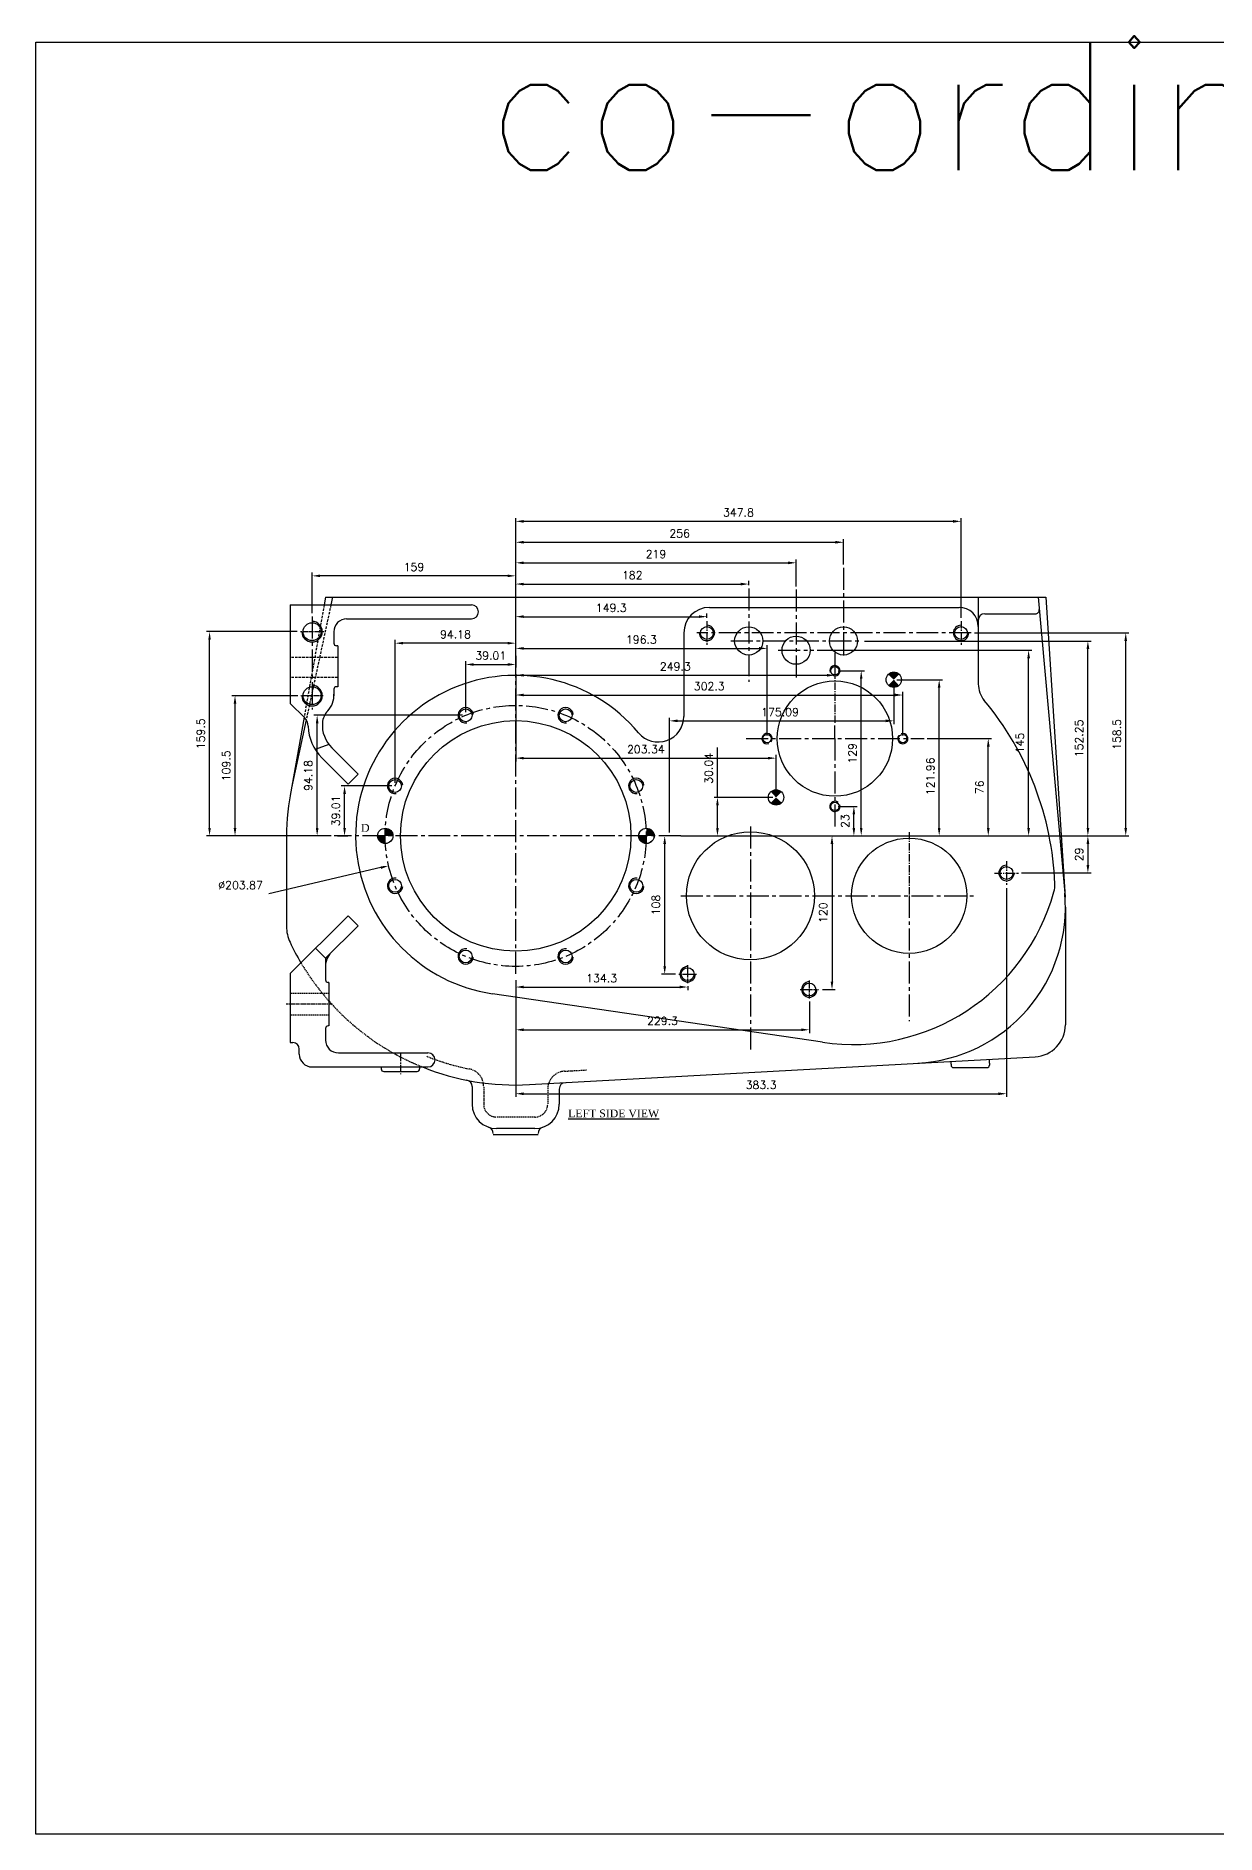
# Model space of a CAD drawing. Header units: millimetres. Extents: x -4466 to 20635, y -2270 to 9154.
# Drawn here: x -4466 to -3544, y 1328 to 2732 of the extents above; entities that cross this region are included whole.
import ezdxf

# ---------------------------------------------------------------- set-up
doc = ezdxf.new("R2010")
doc.units = ezdxf.units.MM
doc.header["$LTSCALE"] = 0.3
doc.header["$PDSIZE"] = -50
for name, pattern in [('CENTER2', [28.575, 19.05, -3.175, 3.175, -3.175]), ('HIDDEN', [9.525, 6.35, -3.175]), ('HIDDEN2', [4.7625, 3.175, -1.5875])]:
    doc.linetypes.add(name, pattern=pattern)
doc.layers.add('AM_8', color=1, linetype='Continuous', lineweight=25)
for name, color, linetype in [('center', 1, 'CENTER2'), ('h', 4, 'HIDDEN'), ('hidden', 4, 'HIDDEN2')]:
    doc.layers.add(name, color=color, linetype=linetype)
doc.styles.add('ROMANTIC', font='romantic.ttf')
doc.styles.get("Standard").update_dxf_attribs({"font": 'romans.shx'})
doc.dimstyles.new('AM_ISO$0', dxfattribs={"dimtxt": 2.5, "dimasz": 2.5, "dimexe": 1, "dimexo": 1, "dimgap": 1.5, "dimtad": 1, "dimdsep": 46, "dimtxsty": 'Standard', "dimcen": 0, "dimclrd": 256, "dimclre": 256, "dimclrt": 2, "dimadec": 3, "dimazin": 2, "dimtp": 0.1, "dimtm": 0.1, "dimtfac": 0.71, "dimtmove": 0, "dimatfit": 3, "dimfxl": 1, "dimlwd": -1, "dimlwe": -1, "dimarcsym": 1})
doc.dimstyles.new('AM_ISO$3', dxfattribs={"dimtxt": 2.5, "dimasz": 2.5, "dimexe": 1, "dimexo": 1, "dimgap": 1.5, "dimtad": 1, "dimtoh": 1, "dimdsep": 46, "dimtxsty": 'Standard', "dimcen": 0, "dimclrd": 256, "dimclre": 256, "dimclrt": 2, "dimadec": 3, "dimazin": 2, "dimtp": 0.1, "dimtm": 0.1, "dimtfac": 0.71, "dimtofl": 0, "dimtmove": 0, "dimatfit": 0, "dimfxl": 1, "dimlwd": -1, "dimlwe": -1, "dimarcsym": 1})

# ---------------------------------------------------------------- blocks, each defined once
blk = doc.blocks.new('*D459')
at = {"linetype": 'ByBlock', "transparency": 16777216}
for p, q in [((-4187.9, 2146.4), (-4227.4, 2146.4)), ((-4224.9, 2113.6), (-4224.9, 2140.1)), ((-4230.4, 2107.4), (-4222.4, 2107.4))]:
    blk.add_line(p, q, dxfattribs=at)
at = {"transparency": 16777216}
for points in [[(-4225.9, 2140.1), (-4223.8, 2140.1), (-4224.9, 2146.4)], [(-4225.9, 2113.6), (-4223.8, 2113.6), (-4224.9, 2107.4)]]:
    blk.add_solid(points, dxfattribs=at)
at = {"layer": 'Defpoints', "color": 0, "transparency": 16777216}
for p in [(-4224.9, 2146.4), (-4185.4, 2146.4), (-4232.9, 2107.4)]:
    blk.add_point(p, dxfattribs=at)
at = {"color": 2, "transparency": 16777216, "insert": (-4231.7, 2126.9), "char_height": 6.25, "attachment_point": 5, "rotation": 90}
blk.add_mtext('39.01', dxfattribs=at)
blk = doc.blocks.new('*D460')
at = {"linetype": 'ByBlock', "transparency": 16777216}
for p, q in [((-4185.4, 2148.9), (-4185.4, 2260.4)), ((-4097.5, 2257.9), (-4179.2, 2257.9)), ((-4091.2, 2253.1), (-4091.2, 2260.4))]:
    blk.add_line(p, q, dxfattribs=at)
at = {"transparency": 16777216}
for points in [[(-4179.2, 2258.9), (-4179.2, 2256.9), (-4185.4, 2257.9)], [(-4097.5, 2258.9), (-4097.5, 2256.9), (-4091.2, 2257.9)]]:
    blk.add_solid(points, dxfattribs=at)
at = {"layer": 'Defpoints', "color": 0, "transparency": 16777216}
for p in [(-4185.4, 2257.9), (-4091.2, 2250.6), (-4185.4, 2146.4)]:
    blk.add_point(p, dxfattribs=at)
at = {"color": 2, "transparency": 16777216, "insert": (-4138.3, 2264.8), "char_height": 6.25, "attachment_point": 5}
blk.add_mtext('94.18', dxfattribs=at)
blk = doc.blocks.new('*D461')
at = {"linetype": 'ByBlock', "transparency": 16777216}
for p, q in [((-4132.7, 2201.6), (-4248.8, 2201.6)), ((-4246.3, 2113.6), (-4246.3, 2195.3)), ((-4235.4, 2107.4), (-4248.8, 2107.4))]:
    blk.add_line(p, q, dxfattribs=at)
at = {"transparency": 16777216}
for points in [[(-4247.3, 2195.3), (-4245.2, 2195.3), (-4246.3, 2201.6)], [(-4247.3, 2113.6), (-4245.2, 2113.6), (-4246.3, 2107.4)]]:
    blk.add_solid(points, dxfattribs=at)
at = {"layer": 'Defpoints', "color": 0, "transparency": 16777216}
for p in [(-4246.3, 2201.6), (-4130.2, 2201.6), (-4232.9, 2107.4)]:
    blk.add_point(p, dxfattribs=at)
at = {"color": 2, "transparency": 16777216, "insert": (-4253.2, 2154.5), "char_height": 6.25, "attachment_point": 5, "rotation": 90}
blk.add_mtext('94.18', dxfattribs=at)
blk = doc.blocks.new('*D580')
at = {"linetype": 'ByBlock', "transparency": 16777216}
for p, q in [((-4091.2, 2248.1), (-4091.2, 2238.8)), ((-4130.2, 2204.1), (-4130.2, 2243.8)), ((-4124, 2241.3), (-4097.5, 2241.3))]:
    blk.add_line(p, q, dxfattribs=at)
at = {"transparency": 16777216}
for points in [[(-4124, 2242.3), (-4124, 2240.2), (-4130.2, 2241.3)], [(-4097.5, 2242.3), (-4097.5, 2240.2), (-4091.2, 2241.3)]]:
    blk.add_solid(points, dxfattribs=at)
at = {"layer": 'Defpoints', "color": 0, "transparency": 16777216}
for p in [(-4091.2, 2250.6), (-4091.2, 2241.3), (-4130.2, 2201.6)]:
    blk.add_point(p, dxfattribs=at)
at = {"color": 2, "transparency": 16777216, "insert": (-4110.7, 2248.2), "char_height": 6.25, "attachment_point": 5}
blk.add_mtext('39.01', dxfattribs=at)
blk = doc.blocks.new('*D581')
at = {"linetype": 'ByBlock', "transparency": 16777216}
blk.add_line((-4196.5, 2082.6), (-4284.1, 2062), dxfattribs=at)
at = {"transparency": 16777216}
blk.add_solid([(-4196.8, 2083.6), (-4196.3, 2081.6), (-4190.5, 2084)], dxfattribs=at)
at = {"layer": 'Defpoints', "color": 0, "transparency": 16777216}
for p in [(-3992, 2130.7), (-4190.5, 2084)]:
    blk.add_point(p, dxfattribs=at)
at = {"color": 2, "transparency": 16777216, "insert": (-4306.1, 2068.9), "char_height": 6.25, "attachment_point": 5}
blk.add_mtext('∅203.87', dxfattribs=at)
blk = doc.blocks.new('*D582')
at = {"linetype": 'ByBlock', "transparency": 16777216}
for p, q in [((-4261.5, 2216.9), (-4312.9, 2216.9)), ((-4310.4, 2113.6), (-4310.4, 2210.6)), ((-4235.4, 2107.4), (-4312.9, 2107.4))]:
    blk.add_line(p, q, dxfattribs=at)
at = {"transparency": 16777216}
for points in [[(-4311.5, 2210.6), (-4309.4, 2210.6), (-4310.4, 2216.9)], [(-4311.5, 2113.6), (-4309.4, 2113.6), (-4310.4, 2107.4)]]:
    blk.add_solid(points, dxfattribs=at)
at = {"layer": 'Defpoints', "color": 0, "transparency": 16777216}
for p in [(-4310.4, 2216.9), (-4259, 2216.9), (-4232.9, 2107.4)]:
    blk.add_point(p, dxfattribs=at)
at = {"color": 2, "transparency": 16777216, "insert": (-4317.3, 2162.1), "char_height": 6.25, "attachment_point": 5, "rotation": 90}
blk.add_mtext('109.5', dxfattribs=at)
blk = doc.blocks.new('*D583')
at = {"linetype": 'ByBlock', "transparency": 16777216}
for p, q in [((-4261.9, 2266.9), (-4332.8, 2266.9)), ((-4330.3, 2113.6), (-4330.3, 2260.6)), ((-4235.4, 2107.4), (-4332.8, 2107.4))]:
    blk.add_line(p, q, dxfattribs=at)
at = {"transparency": 16777216}
for points in [[(-4331.3, 2260.6), (-4329.3, 2260.6), (-4330.3, 2266.9)], [(-4331.3, 2113.6), (-4329.3, 2113.6), (-4330.3, 2107.4)]]:
    blk.add_solid(points, dxfattribs=at)
at = {"layer": 'Defpoints', "color": 0, "transparency": 16777216}
for p in [(-4330.3, 2266.9), (-4259.4, 2266.9), (-4232.9, 2107.4)]:
    blk.add_point(p, dxfattribs=at)
at = {"color": 2, "transparency": 16777216, "insert": (-4337.2, 2187.1), "char_height": 6.25, "attachment_point": 5, "rotation": 90}
blk.add_mtext('159.5', dxfattribs=at)
blk = doc.blocks.new('*D584')
at = {"linetype": 'ByBlock', "transparency": 16777216}
for p, q in [((-4250.2, 2281.3), (-4250.2, 2313)), ((-4097.5, 2310.5), (-4244, 2310.5)), ((-4091.2, 2250.6), (-4091.2, 2313))]:
    blk.add_line(p, q, dxfattribs=at)
at = {"transparency": 16777216}
for points in [[(-4244, 2311.5), (-4244, 2309.5), (-4250.2, 2310.5)], [(-4097.5, 2311.5), (-4097.5, 2309.5), (-4091.2, 2310.5)]]:
    blk.add_solid(points, dxfattribs=at)
at = {"layer": 'Defpoints', "color": 0, "transparency": 16777216}
for p in [(-4250.2, 2310.5), (-4250.2, 2278.8), (-4091.2, 2248.1)]:
    blk.add_point(p, dxfattribs=at)
at = {"color": 2, "transparency": 16777216, "insert": (-4170.7, 2317.4), "char_height": 6.25, "attachment_point": 5}
blk.add_mtext('159', dxfattribs=at)
blk = doc.blocks.new('*D585')
at = {"linetype": 'ByBlock', "transparency": 16777216}
for p, q in [((-4091.2, 1992.1), (-4091.2, 1986.8)), ((-4085, 1989.3), (-3963.2, 1989.3)), ((-3956.9, 1989.9), (-3956.9, 1986.8))]:
    blk.add_line(p, q, dxfattribs=at)
at = {"transparency": 16777216}
for points in [[(-4085, 1990.4), (-4085, 1988.3), (-4091.2, 1989.3)], [(-3963.2, 1990.4), (-3963.2, 1988.3), (-3956.9, 1989.3)]]:
    blk.add_solid(points, dxfattribs=at)
at = {"layer": 'Defpoints', "color": 0, "transparency": 16777216}
for p in [(-4091.2, 1994.6), (-3956.9, 1992.4), (-3956.9, 1989.3)]:
    blk.add_point(p, dxfattribs=at)
at = {"color": 2, "transparency": 16777216, "insert": (-4024.1, 1996.2), "char_height": 6.25, "attachment_point": 5}
blk.add_mtext('134.3', dxfattribs=at)
blk = doc.blocks.new('*D586')
at = {"linetype": 'ByBlock', "transparency": 16777216}
for p, q in [((-4091.2, 1994.6), (-4091.2, 1953.4)), ((-3861.9, 1977.9), (-3861.9, 1953.4)), ((-4085, 1955.9), (-3868.2, 1955.9))]:
    blk.add_line(p, q, dxfattribs=at)
at = {"transparency": 16777216}
for points in [[(-4085, 1957), (-4085, 1954.9), (-4091.2, 1955.9)], [(-3868.2, 1957), (-3868.2, 1954.9), (-3861.9, 1955.9)]]:
    blk.add_solid(points, dxfattribs=at)
at = {"layer": 'Defpoints', "color": 0, "transparency": 16777216}
for p in [(-4091.2, 1997.1), (-3861.9, 1980.4), (-3861.9, 1955.9)]:
    blk.add_point(p, dxfattribs=at)
at = {"color": 2, "transparency": 16777216, "insert": (-3976.6, 1962.8), "char_height": 6.25, "attachment_point": 5}
blk.add_mtext('229.3', dxfattribs=at)
blk = doc.blocks.new('*D587')
at = {"linetype": 'ByBlock', "transparency": 16777216}
for p, q in [((-3964.8, 2107.4), (-3977.4, 2107.4)), ((-3974.9, 2101.1), (-3974.9, 2005.6)), ((-3966.4, 1999.4), (-3977.4, 1999.4))]:
    blk.add_line(p, q, dxfattribs=at)
at = {"transparency": 16777216}
for points in [[(-3975.9, 2101.1), (-3973.8, 2101.1), (-3974.9, 2107.4)], [(-3975.9, 2005.6), (-3973.8, 2005.6), (-3974.9, 1999.4)]]:
    blk.add_solid(points, dxfattribs=at)
at = {"layer": 'Defpoints', "color": 0, "transparency": 16777216}
for p in [(-3962.3, 2107.4), (-3974.9, 1999.4), (-3963.9, 1999.4)]:
    blk.add_point(p, dxfattribs=at)
at = {"color": 2, "transparency": 16777216, "insert": (-3981.7, 2053.4), "char_height": 6.25, "attachment_point": 5, "rotation": 90}
blk.add_mtext('108', dxfattribs=at)
blk = doc.blocks.new('*D588')
at = {"linetype": 'ByBlock', "transparency": 16777216}
for p, q in [((-3959.8, 2107.4), (-3841.7, 2107.4)), ((-3844.2, 2101.1), (-3844.2, 1993.6)), ((-3851.7, 1987.4), (-3841.7, 1987.4))]:
    blk.add_line(p, q, dxfattribs=at)
at = {"transparency": 16777216}
for points in [[(-3845.3, 2101.1), (-3843.2, 2101.1), (-3844.2, 2107.4)], [(-3845.3, 1993.6), (-3843.2, 1993.6), (-3844.2, 1987.4)]]:
    blk.add_solid(points, dxfattribs=at)
at = {"layer": 'Defpoints', "color": 0, "transparency": 16777216}
for p in [(-3962.3, 2107.4), (-3854.2, 1987.4), (-3844.2, 1987.4)]:
    blk.add_point(p, dxfattribs=at)
at = {"color": 2, "transparency": 16777216, "insert": (-3851.1, 2047.4), "char_height": 6.25, "attachment_point": 5, "rotation": 90}
blk.add_mtext('120', dxfattribs=at)
blk = doc.blocks.new('*D589')
at = {"linetype": 'ByBlock', "transparency": 16777216}
for p, q in [((-4091.2, 2253.1), (-4091.2, 2281.1)), ((-4085, 2278.6), (-3948.2, 2278.6)), ((-3941.9, 2277.7), (-3941.9, 2281.1))]:
    blk.add_line(p, q, dxfattribs=at)
at = {"transparency": 16777216}
for points in [[(-4085, 2279.7), (-4085, 2277.6), (-4091.2, 2278.6)], [(-3948.2, 2279.7), (-3948.2, 2277.6), (-3941.9, 2278.6)]]:
    blk.add_solid(points, dxfattribs=at)
at = {"layer": 'Defpoints', "color": 0, "transparency": 16777216}
for p in [(-3941.9, 2278.6), (-3941.9, 2275.2), (-4091.2, 2250.6)]:
    blk.add_point(p, dxfattribs=at)
at = {"color": 2, "transparency": 16777216, "insert": (-4016.6, 2285.5), "char_height": 6.25, "attachment_point": 5}
blk.add_mtext('149.3', dxfattribs=at)
blk = doc.blocks.new('*D590')
at = {"linetype": 'ByBlock', "transparency": 16777216}
for p, q in [((-4091.2, 2255.6), (-4091.2, 2306.6)), ((-4085, 2304.1), (-3915.5, 2304.1)), ((-3909.2, 2303.1), (-3909.2, 2306.6))]:
    blk.add_line(p, q, dxfattribs=at)
at = {"transparency": 16777216}
for points in [[(-4085, 2305.1), (-4085, 2303), (-4091.2, 2304.1)], [(-3915.5, 2305.1), (-3915.5, 2303), (-3909.2, 2304.1)]]:
    blk.add_solid(points, dxfattribs=at)
at = {"layer": 'Defpoints', "color": 0, "transparency": 16777216}
for p in [(-3909.2, 2304.1), (-3909.2, 2300.6), (-4091.2, 2253.1)]:
    blk.add_point(p, dxfattribs=at)
at = {"color": 2, "transparency": 16777216, "insert": (-4000.2, 2311), "char_height": 6.25, "attachment_point": 5}
blk.add_mtext('182', dxfattribs=at)
blk = doc.blocks.new('*D591')
at = {"linetype": 'ByBlock', "transparency": 16777216}
for p, q in [((-4091.2, 2250.6), (-4091.2, 2323.2)), ((-4085, 2320.7), (-3878.5, 2320.7)), ((-3872.2, 2302.2), (-3872.2, 2323.2))]:
    blk.add_line(p, q, dxfattribs=at)
at = {"transparency": 16777216}
for points in [[(-4085, 2321.7), (-4085, 2319.6), (-4091.2, 2320.7)], [(-3878.5, 2321.7), (-3878.5, 2319.6), (-3872.2, 2320.7)]]:
    blk.add_solid(points, dxfattribs=at)
at = {"layer": 'Defpoints', "color": 0, "transparency": 16777216}
for p in [(-3872.2, 2320.7), (-3872.2, 2299.7), (-4091.2, 2248.1)]:
    blk.add_point(p, dxfattribs=at)
at = {"color": 2, "transparency": 16777216, "insert": (-3981.7, 2327.5), "char_height": 6.25, "attachment_point": 5}
blk.add_mtext('219', dxfattribs=at)
blk = doc.blocks.new('*D592')
at = {"linetype": 'ByBlock', "transparency": 16777216}
for p, q in [((-4091.2, 2241.3), (-4091.2, 2339.2)), ((-4085, 2336.7), (-3841.5, 2336.7)), ((-3835.2, 2319.3), (-3835.2, 2339.2))]:
    blk.add_line(p, q, dxfattribs=at)
at = {"transparency": 16777216}
for points in [[(-4085, 2337.8), (-4085, 2335.7), (-4091.2, 2336.7)], [(-3841.5, 2337.8), (-3841.5, 2335.7), (-3835.2, 2336.7)]]:
    blk.add_solid(points, dxfattribs=at)
at = {"layer": 'Defpoints', "color": 0, "transparency": 16777216}
for p in [(-3835.2, 2336.7), (-3835.2, 2316.8), (-4091.2, 2238.8)]:
    blk.add_point(p, dxfattribs=at)
at = {"color": 2, "transparency": 16777216, "insert": (-3963.2, 2343.6), "char_height": 6.25, "attachment_point": 5}
blk.add_mtext('256', dxfattribs=at)
blk = doc.blocks.new('*D593')
at = {"linetype": 'ByBlock', "transparency": 16777216}
for p, q in [((-4091.2, 2241.3), (-4091.2, 2355.6)), ((-4085, 2353.1), (-3749.7, 2353.1)), ((-3743.4, 2277.7), (-3743.4, 2355.6))]:
    blk.add_line(p, q, dxfattribs=at)
at = {"transparency": 16777216}
for points in [[(-4085, 2354.1), (-4085, 2352), (-4091.2, 2353.1)], [(-3749.7, 2354.1), (-3749.7, 2352), (-3743.4, 2353.1)]]:
    blk.add_solid(points, dxfattribs=at)
at = {"layer": 'Defpoints', "color": 0, "transparency": 16777216}
for p in [(-3743.4, 2353.1), (-3743.4, 2275.2), (-4091.2, 2238.8)]:
    blk.add_point(p, dxfattribs=at)
at = {"color": 2, "transparency": 16777216, "insert": (-3917.3, 2360), "char_height": 6.25, "attachment_point": 5}
blk.add_mtext('347.8', dxfattribs=at)
blk = doc.blocks.new('*D594')
at = {"linetype": 'ByBlock', "transparency": 16777216}
for p, q in [((-3841.9, 2247.8), (-3841.9, 2230.3)), ((-4091.2, 2235.3), (-4091.2, 2235.3)), ((-4085, 2232.8), (-3848.2, 2232.8))]:
    blk.add_line(p, q, dxfattribs=at)
at = {"transparency": 16777216}
for points in [[(-4085, 2233.9), (-4085, 2231.8), (-4091.2, 2232.8)], [(-3848.2, 2233.9), (-3848.2, 2231.8), (-3841.9, 2232.8)]]:
    blk.add_solid(points, dxfattribs=at)
at = {"layer": 'Defpoints', "color": 0, "transparency": 16777216}
for p in [(-3841.9, 2250.3), (-4091.2, 2232.8), (-3841.9, 2232.8)]:
    blk.add_point(p, dxfattribs=at)
at = {"color": 2, "transparency": 16777216, "insert": (-3966.6, 2239.7), "char_height": 6.25, "attachment_point": 5}
blk.add_mtext('249.3', dxfattribs=at)
blk = doc.blocks.new('*D595')
at = {"linetype": 'ByBlock', "transparency": 16777216}
for p, q in [((-3733, 2265.9), (-3612.3, 2265.9)), ((-3614.8, 2113.6), (-3614.8, 2259.6)), ((-3962.3, 2107.4), (-3612.3, 2107.4))]:
    blk.add_line(p, q, dxfattribs=at)
at = {"transparency": 16777216}
for points in [[(-3615.9, 2259.6), (-3613.8, 2259.6), (-3614.8, 2265.9)], [(-3615.9, 2113.6), (-3613.8, 2113.6), (-3614.8, 2107.4)]]:
    blk.add_solid(points, dxfattribs=at)
at = {"layer": 'Defpoints', "color": 0, "transparency": 16777216}
for p in [(-3735.5, 2265.9), (-3614.8, 2265.9), (-3964.8, 2107.4)]:
    blk.add_point(p, dxfattribs=at)
at = {"color": 2, "transparency": 16777216, "insert": (-3621.7, 2186.6), "char_height": 6.25, "attachment_point": 5, "rotation": 90}
blk.add_mtext('158.5', dxfattribs=at)
blk = doc.blocks.new('*D596')
at = {"linetype": 'ByBlock', "transparency": 16777216}
for p, q in [((-3818.8, 2259.6), (-3641.9, 2259.6)), ((-3644.4, 2113.6), (-3644.4, 2253.4)), ((-3959.8, 2107.4), (-3641.9, 2107.4))]:
    blk.add_line(p, q, dxfattribs=at)
at = {"transparency": 16777216}
for points in [[(-3645.4, 2253.4), (-3643.3, 2253.4), (-3644.4, 2259.6)], [(-3645.4, 2113.6), (-3643.3, 2113.6), (-3644.4, 2107.4)]]:
    blk.add_solid(points, dxfattribs=at)
at = {"layer": 'Defpoints', "color": 0, "transparency": 16777216}
for p in [(-3821.3, 2259.6), (-3644.4, 2259.6), (-3962.3, 2107.4)]:
    blk.add_point(p, dxfattribs=at)
at = {"color": 2, "transparency": 16777216, "insert": (-3651.3, 2183.5), "char_height": 6.25, "attachment_point": 5, "rotation": 90}
blk.add_mtext('152.25', dxfattribs=at)
blk = doc.blocks.new('*D597')
at = {"linetype": 'ByBlock', "transparency": 16777216}
for p, q in [((-3855.8, 2252.4), (-3688.2, 2252.4)), ((-3690.7, 2113.6), (-3690.7, 2246.1)), ((-3962.3, 2107.4), (-3688.2, 2107.4))]:
    blk.add_line(p, q, dxfattribs=at)
at = {"transparency": 16777216}
for points in [[(-3691.7, 2246.1), (-3689.6, 2246.1), (-3690.7, 2252.4)], [(-3691.7, 2113.6), (-3689.6, 2113.6), (-3690.7, 2107.4)]]:
    blk.add_solid(points, dxfattribs=at)
at = {"layer": 'Defpoints', "color": 0, "transparency": 16777216}
for p in [(-3858.3, 2252.4), (-3690.7, 2252.4), (-3964.8, 2107.4)]:
    blk.add_point(p, dxfattribs=at)
at = {"color": 2, "transparency": 16777216, "insert": (-3697.5, 2179.9), "char_height": 6.25, "attachment_point": 5, "rotation": 90}
blk.add_mtext('145', dxfattribs=at)
blk = doc.blocks.new('*D598')
at = {"linetype": 'ByBlock', "transparency": 16777216}
for p, q in [((-3769.8, 2183.4), (-3719.7, 2183.4)), ((-3722.2, 2113.6), (-3722.2, 2177.1)), ((-3962.3, 2107.4), (-3719.7, 2107.4))]:
    blk.add_line(p, q, dxfattribs=at)
at = {"transparency": 16777216}
for points in [[(-3723.2, 2177.1), (-3721.1, 2177.1), (-3722.2, 2183.4)], [(-3723.2, 2113.6), (-3721.1, 2113.6), (-3722.2, 2107.4)]]:
    blk.add_solid(points, dxfattribs=at)
at = {"layer": 'Defpoints', "color": 0, "transparency": 16777216}
for p in [(-3772.3, 2183.4), (-3722.2, 2183.4), (-3964.8, 2107.4)]:
    blk.add_point(p, dxfattribs=at)
at = {"color": 2, "transparency": 16777216, "insert": (-3729, 2145.4), "char_height": 6.25, "attachment_point": 5, "rotation": 90}
blk.add_mtext('76', dxfattribs=at)
blk = doc.blocks.new('*D599')
at = {"linetype": 'ByBlock', "transparency": 16777216}
for p, q in [((-3933.7, 2137.4), (-3933.7, 2176.5)), ((-3890.4, 2137.4), (-3936.2, 2137.4)), ((-3933.7, 2113.6), (-3933.7, 2131.2)), ((-3962.3, 2107.4), (-3931.2, 2107.4))]:
    blk.add_line(p, q, dxfattribs=at)
at = {"transparency": 16777216}
for points in [[(-3934.7, 2131.2), (-3932.6, 2131.2), (-3933.7, 2137.4)], [(-3934.7, 2113.6), (-3932.6, 2113.6), (-3933.7, 2107.4)]]:
    blk.add_solid(points, dxfattribs=at)
at = {"layer": 'Defpoints', "color": 0, "transparency": 16777216}
for p in [(-3933.7, 2137.4), (-3887.9, 2137.4), (-3964.8, 2107.4)]:
    blk.add_point(p, dxfattribs=at)
at = {"color": 2, "transparency": 16777216, "insert": (-3940.5, 2160.1), "char_height": 6.25, "attachment_point": 5, "rotation": 90}
blk.add_mtext('30.04', dxfattribs=at)
blk = doc.blocks.new('*D600')
at = {"linetype": 'ByBlock', "transparency": 16777216}
for p, q in [((-3707.9, 2066.6), (-3707.9, 1903.5)), ((-4091.2, 1992.1), (-4091.2, 1903.5)), ((-4085, 1906), (-3714.2, 1906))]:
    blk.add_line(p, q, dxfattribs=at)
at = {"transparency": 16777216}
for points in [[(-4085, 1907), (-4085, 1904.9), (-4091.2, 1906)], [(-3714.2, 1907), (-3714.2, 1904.9), (-3707.9, 1906)]]:
    blk.add_solid(points, dxfattribs=at)
at = {"layer": 'Defpoints', "color": 0, "transparency": 16777216}
for p in [(-3707.9, 2069.1), (-4091.2, 1994.6), (-3707.9, 1906)]:
    blk.add_point(p, dxfattribs=at)
at = {"color": 2, "transparency": 16777216, "insert": (-3899.6, 1912.8), "char_height": 6.25, "attachment_point": 5}
blk.add_mtext('383.3', dxfattribs=at)
blk = doc.blocks.new('*D601')
at = {"linetype": 'ByBlock', "transparency": 16777216}
for p, q in [((-3959.8, 2107.4), (-3641.9, 2107.4)), ((-3644.4, 2101.1), (-3644.4, 2084.6)), ((-3696.1, 2078.4), (-3641.9, 2078.4))]:
    blk.add_line(p, q, dxfattribs=at)
at = {"transparency": 16777216}
for points in [[(-3645.4, 2101.1), (-3643.3, 2101.1), (-3644.4, 2107.4)], [(-3645.4, 2084.6), (-3643.3, 2084.6), (-3644.4, 2078.4)]]:
    blk.add_solid(points, dxfattribs=at)
at = {"layer": 'Defpoints', "color": 0, "transparency": 16777216}
for p in [(-3962.3, 2107.4), (-3698.6, 2078.4), (-3644.4, 2078.4)]:
    blk.add_point(p, dxfattribs=at)
at = {"color": 2, "transparency": 16777216, "insert": (-3651.3, 2092.9), "char_height": 6.25, "attachment_point": 5, "rotation": 90}
blk.add_mtext('29', dxfattribs=at)
blk = doc.blocks.new('*D602')
at = {"linetype": 'ByBlock', "transparency": 16777216}
for p, q in [((-4091.2, 2230.3), (-4091.2, 2165.6)), ((-4085, 2168.1), (-3894.2, 2168.1)), ((-3887.9, 2139.9), (-3887.9, 2170.6))]:
    blk.add_line(p, q, dxfattribs=at)
at = {"transparency": 16777216}
for points in [[(-4085, 2169.1), (-4085, 2167.1), (-4091.2, 2168.1)], [(-3894.2, 2169.1), (-3894.2, 2167.1), (-3887.9, 2168.1)]]:
    blk.add_solid(points, dxfattribs=at)
at = {"layer": 'Defpoints', "color": 0, "transparency": 16777216}
for p in [(-4091.2, 2232.8), (-3887.9, 2168.1), (-3887.9, 2137.4)]:
    blk.add_point(p, dxfattribs=at)
at = {"color": 2, "transparency": 16777216, "insert": (-3989.6, 2175), "char_height": 6.25, "attachment_point": 5}
blk.add_mtext('203.34', dxfattribs=at)
blk = doc.blocks.new('*D603')
at = {"linetype": 'ByBlock', "transparency": 16777216}
for p, q in [((-3793.5, 2229.3), (-3758, 2229.3)), ((-3760.5, 2113.6), (-3760.5, 2223.1)), ((-3959.8, 2107.4), (-3758, 2107.4))]:
    blk.add_line(p, q, dxfattribs=at)
at = {"transparency": 16777216}
for points in [[(-3761.6, 2223.1), (-3759.5, 2223.1), (-3760.5, 2229.3)], [(-3761.6, 2113.6), (-3759.5, 2113.6), (-3760.5, 2107.4)]]:
    blk.add_solid(points, dxfattribs=at)
at = {"layer": 'Defpoints', "color": 0, "transparency": 16777216}
for p in [(-3796, 2229.3), (-3760.5, 2229.3), (-3962.3, 2107.4)]:
    blk.add_point(p, dxfattribs=at)
at = {"color": 2, "transparency": 16777216, "insert": (-3767.4, 2153.9), "char_height": 6.25, "attachment_point": 5, "rotation": 90}
blk.add_mtext('121.96', dxfattribs=at)
blk = doc.blocks.new('*D604')
at = {"linetype": 'ByBlock', "transparency": 16777216}
for p, q in [((-3796, 2226.8), (-3796, 2194.7)), ((-3971.1, 2109.9), (-3971.1, 2199.7)), ((-3964.8, 2197.2), (-3802.2, 2197.2))]:
    blk.add_line(p, q, dxfattribs=at)
at = {"transparency": 16777216}
for points in [[(-3964.8, 2198.3), (-3964.8, 2196.2), (-3971.1, 2197.2)], [(-3802.2, 2198.3), (-3802.2, 2196.2), (-3796, 2197.2)]]:
    blk.add_solid(points, dxfattribs=at)
at = {"layer": 'Defpoints', "color": 0, "transparency": 16777216}
for p in [(-3796, 2229.3), (-3796, 2197.2), (-3971.1, 2107.4)]:
    blk.add_point(p, dxfattribs=at)
at = {"color": 2, "transparency": 16777216, "insert": (-3884.8, 2204.1), "char_height": 6.25, "attachment_point": 5}
blk.add_mtext('175.09', dxfattribs=at)
blk = doc.blocks.new('*D605')
at = {"linetype": 'ByBlock', "transparency": 16777216}
for p, q in [((-3839.4, 2130.4), (-3824.6, 2130.4)), ((-3827.1, 2113.6), (-3827.1, 2124.1)), ((-3962.3, 2107.4), (-3824.6, 2107.4))]:
    blk.add_line(p, q, dxfattribs=at)
at = {"transparency": 16777216}
for points in [[(-3828.2, 2124.1), (-3826.1, 2124.1), (-3827.1, 2130.4)], [(-3828.2, 2113.6), (-3826.1, 2113.6), (-3827.1, 2107.4)]]:
    blk.add_solid(points, dxfattribs=at)
at = {"layer": 'Defpoints', "color": 0, "transparency": 16777216}
for p in [(-3841.9, 2130.4), (-3827.1, 2130.4), (-3964.8, 2107.4)]:
    blk.add_point(p, dxfattribs=at)
at = {"color": 2, "transparency": 16777216, "insert": (-3834, 2118.9), "char_height": 6.25, "attachment_point": 5, "rotation": 90}
blk.add_mtext('23', dxfattribs=at)
blk = doc.blocks.new('*D606')
at = {"linetype": 'ByBlock', "transparency": 16777216}
for p, q in [((-3839.4, 2236.4), (-3818.9, 2236.4)), ((-3821.4, 2113.6), (-3821.4, 2230.1)), ((-3957.3, 2107.4), (-3818.9, 2107.4))]:
    blk.add_line(p, q, dxfattribs=at)
at = {"transparency": 16777216}
for points in [[(-3822.4, 2230.1), (-3820.4, 2230.1), (-3821.4, 2236.4)], [(-3822.4, 2113.6), (-3820.4, 2113.6), (-3821.4, 2107.4)]]:
    blk.add_solid(points, dxfattribs=at)
at = {"layer": 'Defpoints', "color": 0, "transparency": 16777216}
for p in [(-3841.9, 2236.4), (-3821.4, 2236.4), (-3959.8, 2107.4)]:
    blk.add_point(p, dxfattribs=at)
at = {"color": 2, "transparency": 16777216, "insert": (-3828.3, 2171.9), "char_height": 6.25, "attachment_point": 5, "rotation": 90}
blk.add_mtext('129', dxfattribs=at)
blk = doc.blocks.new('*D607')
at = {"linetype": 'ByBlock', "transparency": 16777216}
for p, q in [((-4091.2, 2246), (-4091.2, 2256.3)), ((-4085, 2253.8), (-3901.2, 2253.8)), ((-3894.9, 2185.9), (-3894.9, 2256.3))]:
    blk.add_line(p, q, dxfattribs=at)
at = {"transparency": 16777216}
for points in [[(-4085, 2254.9), (-4085, 2252.8), (-4091.2, 2253.8)], [(-3901.2, 2254.9), (-3901.2, 2252.8), (-3894.9, 2253.8)]]:
    blk.add_solid(points, dxfattribs=at)
at = {"layer": 'Defpoints', "color": 0, "transparency": 16777216}
for p in [(-3894.9, 2253.8), (-4091.2, 2243.5), (-3894.9, 2183.4)]:
    blk.add_point(p, dxfattribs=at)
at = {"color": 2, "transparency": 16777216, "insert": (-3993.1, 2260.7), "char_height": 6.25, "attachment_point": 5}
blk.add_mtext('196.3', dxfattribs=at)
blk = doc.blocks.new('*D608')
at = {"linetype": 'ByBlock', "transparency": 16777216}
for p, q in [((-4091.2, 2233.6), (-4091.2, 2214.9)), ((-3788.9, 2185.9), (-3788.9, 2219.9)), ((-4085, 2217.4), (-3795.2, 2217.4))]:
    blk.add_line(p, q, dxfattribs=at)
at = {"transparency": 16777216}
for points in [[(-4085, 2218.5), (-4085, 2216.4), (-4091.2, 2217.4)], [(-3795.2, 2218.5), (-3795.2, 2216.4), (-3788.9, 2217.4)]]:
    blk.add_solid(points, dxfattribs=at)
at = {"layer": 'Defpoints', "color": 0, "transparency": 16777216}
for p in [(-4091.2, 2236.1), (-3788.9, 2217.4), (-3788.9, 2183.4)]:
    blk.add_point(p, dxfattribs=at)
at = {"color": 2, "transparency": 16777216, "insert": (-3940.1, 2224.3), "char_height": 6.25, "attachment_point": 5}
blk.add_mtext('302.3', dxfattribs=at)

msp = doc.modelspace()

# ---------------------------------------------------------------- hatches: boundary and pattern name
for points in [[(-4199.06957, 2107.38284), (-4193.06957, 2107.38284, 0.0147090641), (-4192.8931, 2101.38543, -0.4228557924)], [(-4192.8931, 2113.38024, -0.405623824), (-4187.06957, 2107.38284), (-4193.06957, 2107.38284, -0.0147090641)], [(-3995.06957, 2107.38284), (-3989.06957, 2107.38284, -0.0147090641), (-3989.24604, 2101.38543, -0.405623824)], [(-3989.24604, 2113.38024, -0.4228557924), (-3983.06957, 2107.38284), (-3989.06957, 2107.38284, 0.0147090641)]]:
    msp.add_hatch(color=6).paths.add_polyline_path(points)
at = {"layer": 'AM_8'}
h = msp.add_hatch(color=256, dxfattribs=at)
h.paths.add_polyline_path([(-3795.97787, 2229.34478), (-3800.22051, 2225.10214, 0.4007543617), (-3791.93556, 2224.91084, 0.0230892257)])
edge = h.paths.add_edge_path()
edge.add_line((-3795.97787, 2229.34478), (-3791.73523, 2233.58742))
edge.add_arc((-3795.97787, 2229.34478), 6, 45, 137.64536034)
edge.add_arc((-3841.93981, 2183.38284), 65, 45, 50.29072068, ccw=False)
h = msp.add_hatch(color=256, dxfattribs=at)
h.paths.add_polyline_path([(-3883.46781, 2133.37859, -0.0230892257), (-3887.90175, 2137.4209), (-3892.14439, 2133.17826, 0.4278020863)])
edge = h.paths.add_edge_path()
edge.add_arc((-3841.93981, 2183.38284), 65, 219.70927932, 225)
edge.add_line((-3887.90175, 2137.4209), (-3883.65911, 2141.66354))
edge.add_arc((-3887.90175, 2137.4209), 6, 45, 132.35463966)

# ---------------------------------------------------------------- linework, layer by layer
for p, q in [((-4239.73981, 2293.88284), (-4240.81232, 2287.88284)), ((-4239.73981, 2293.88284), (-3677.23981, 2293.88284)), ((-4234.23981, 2293.88284), (-4235.52952, 2287.88284)), ((-3729.93981, 2293.88284), (-3729.93981, 2225.98155)), ((-3683.23981, 2293.88284), (-3662.43048, 2062.56374)), ((-3677.23981, 2293.88284), (-3662.19041, 2059.44848)), ((-4267.23981, 2287.88284), (-4125.73981, 2287.88284)), ((-4267.23981, 2287.88284), (-4267.23981, 2210.88284)), ((-4223.23981, 2276.88284), (-4125.73981, 2276.88284)), ((-3939.93981, 2285.88284), (-3744.93981, 2285.88284)), ((-3724.93981, 2280.88284), (-3685.35233, 2280.88284)), ((-4233.23981, 2266.88284), (-4233.23981, 2257.88284)), ((-3959.93981, 2265.88284), (-3959.93981, 2200.7071)), ((-4230.23981, 2255.88284), (-4231.23981, 2255.88284)), ((-4230.23981, 2255.88284), (-4230.23981, 2223.88284)), ((-4233.23981, 2221.88284), (-4233.23981, 2216.88284)), ((-4230.23981, 2223.88284), (-4231.23981, 2223.88284)), ((-4267.23981, 2210.88284), (-4256.15419, 2199.79722)), ((-4256.49659, 2200.13962), (-4267.44684, 2138.88019)), ((-4254.81934, 2198.14284), (-4266.2425, 2145.00007)), ((-4237.23981, 2178.88284), (-4247.81758, 2174.88284)), ((-4242.69565, 2168.42699), (-4222.1515, 2147.88284)), ((-4234.91748, 2176.20517), (-4214.37332, 2155.66101)), ((-4222.1515, 2147.88284), (-4214.37332, 2155.66101)), ((-4270.23937, 2107.38284), (-4270.23937, 2036.66349)), ((-3661.93981, 2051.63284), (-3661.93981, 1959.8429)), ((-4267.23981, 1999.88284), (-4222.1515, 2044.97115)), ((-4239.73981, 2011.82649), (-4214.37332, 2037.19297)), ((-4222.1515, 2044.97115), (-4214.37332, 2037.19297)), ((-4247.51798, 2019.60466), (-4239.73981, 2011.82649)), ((-4239.73981, 2011.82649), (-4239.73981, 1994.88284)), ((-4267.23981, 1999.88284), (-4267.23981, 1945.88284)), ((-4237.23981, 1992.88284), (-4237.73981, 1992.88284)), ((-4237.23981, 1992.88284), (-4237.23981, 1958.88284)), ((-3851.7014, 1946.12408), (-4109.46189, 1984.10528)), ((-4239.73981, 1956.88284), (-4239.73981, 1947.88284)), ((-4237.23981, 1958.88284), (-4237.73981, 1958.88284)), ((-4267.23981, 1945.88284), (-4265.23981, 1945.88284)), ((-4267.23981, 1945.88284), (-4265.23981, 1945.88284)), ((-4260.23981, 1936.88284), (-4260.23981, 1940.88284)), ((-4250.23981, 1926.88284), (-4159.73981, 1926.88284)), ((-4229.73981, 1937.88284), (-4159.73981, 1937.88284)), ((-4196.23981, 1926.88284), (-4196.23981, 1925.88284)), ((-4196.23981, 1926.88284), (-4196.23981, 1925.38284)), ((-4166.23981, 1926.88284), (-4166.23981, 1925.88284)), ((-4166.23981, 1926.88284), (-4166.23981, 1925.38284)), ((-4080.4851, 1913.06677), (-3685.561, 1934.88095)), ((-3751.2398, 1929.11606), (-3751.2398, 1931.25309)), ((-3751.2398, 1929.11606), (-3751.2398, 1928.88284)), ((-3751.2398, 1929.11606), (-3751.2398, 1928.38284)), ((-3749.2398, 1926.38284), (-3723.2398, 1926.38284)), ((-3721.2398, 1929.88284), (-3721.2398, 1932.91019)), ((-3721.2398, 1929.88284), (-3721.2398, 1928.88284)), ((-3721.2398, 1929.88284), (-3721.2398, 1928.38284)), ((-4194.23981, 1923.38284), (-4168.23981, 1923.38284)), ((-4125.23981, 1911.60932), (-4125.23981, 1897.76997)), ((-4057.23981, 1909.61932), (-4057.23981, 1897.76997)), ((-4073.73981, 1873.76997), (-4108.73981, 1873.76997)), ((-4076.23981, 1878.76997), (-4106.23981, 1878.76997)), ((-4086.23981, 1878.59854), (-4086.23981, 1878.59854)), ((-4086.23981, 1878.59854), (-4086.23981, 1878.59854))]:
    msp.add_line(p, q)
at = {"color": 60}
msp.add_line((-3841.93981, 2183.38284), (-3841.93981, 2193.68316), dxfattribs=at)
msp.add_lwpolyline([(-4465.87154, 2727.44574), (-2590.86269, 2727.44574), (-2590.86269, 1327.71324), (-4465.87154, 1327.71324)], close=True)
for centre, radius in [((-4250.23981, 2266.88284), 7), ((-3941.93981, 2265.88284), 5), ((-3909.23981, 2259.63284), 11), ((-3872.23981, 2252.38284), 11), ((-3835.23981, 2259.63284), 11), ((-3743.43981, 2265.88284), 5), ((-4250.23981, 2216.88284), 7), ((-3841.93981, 2183.38284), 45), ((-4130.24863, 2201.55847), 5), ((-4052.23098, 2201.55847), 5), ((-4091.23981, 2107.38284), 90), ((-4185.41544, 2146.39166), 5), ((-3997.06417, 2146.39166), 5), ((-4193.06957, 2107.38284), 6), ((-3989.23981, 2107.38284), 6), ((-3989.06957, 2107.38284), 6), ((-3907.93981, 2060.63284), 50), ((-3783.93981, 2060.63284), 45), ((-3707.93981, 2078.38284), 5), ((-4185.41544, 2068.37401), 5), ((-3997.06417, 2068.37401), 5), ((-4130.24863, 2013.2072), 5), ((-4052.23098, 2013.2072), 5), ((-3956.93981, 1999.38284), 5), ((-3861.93981, 1987.38284), 5)]:
    msp.add_circle(centre, radius)
at = {"color": 7}
for centre, radius in [((-3841.93981, 2236.38284), 3.25), ((-3795.97787, 2229.34478), 6), ((-3894.93981, 2183.38284), 3.25), ((-3788.93981, 2183.38284), 3.25), ((-3887.90175, 2137.4209), 6), ((-3841.93981, 2130.38284), 3.25)]:
    msp.add_circle(centre, radius, dxfattribs=at)
for centre, radius, start, end in [((-4223.23981, 2266.88284), 10, 90, 180), ((-4125.73981, 2282.38284), 5.5, 270, 90), ((-3939.93981, 2265.88284), 20, 90, 180), ((-3744.93981, 2270.88284), 15, 0, 90), ((-3724.93981, 2275.88284), 5, 90, 180), ((-3685.35233, 2283.88284), 3, 270, 5.14045579), ((-4250.23981, 2266.88284), 8, 180, 90), ((-3941.93981, 2265.88284), 6, 180, 90), ((-3743.43981, 2265.88284), 6, 90, 0), ((-4231.23981, 2257.88284), 2, 180, 270), ((-4250.23981, 2216.88284), 8, 180, 90), ((-4231.23981, 2221.88284), 2, 90, 180), ((-4091.23981, 2107.76997), 125, 39.8623756, 261.61774274), ((-3709.93981, 2225.98155), 20, 180, 219.85795475), ((-4250.18879, 2216.88284), 17, 315.88798794, 4.43984861), ((-4130.24863, 2201.55847), 6, 5.81458696, 277.5), ((-4052.23098, 2201.55847), 6, 5.81458696, 277.5), ((-3907.98981, 2060.63284), 238, 2.23022181, 39.86697772), ((-4263.22526, 2192.72616), 10, 1.44086722, 45), ((-4217.23981, 2193.88284), 36, 181.44086722, 225), ((-4217.23981, 2193.88284), 25, 175.83681737, 225), ((-4227.21342, 2194.60881), 15, 135.88798794, 175.83681737), ((-3979.93981, 2200.7071), 20, 219.8623756, 0), ((-4185.41544, 2146.39166), 6, 5.81458696, 277.5), ((-3997.06417, 2146.39166), 6, 5.81458696, 277.5), ((-4091.23981, 2107.38284), 179, 167.8687309, 180.12715495), ((-3707.93981, 2078.38284), 6, 90, 0), ((-4185.41544, 2068.37401), 6, 82.5, 354.18541304), ((-3997.06417, 2068.37401), 6, 82.5, 354.18541304), ((-3690.15494, 2069.11628), 20, 344.47859921, 2.23022181), ((-3827.93981, 2107.38284), 163, 261.61774274, 344.47859921), ((-3783.93981, 2051.63284), 122, 273.16159965, 5.14045579), ((-4241.23937, 2036.66349), 29, 180, 205.36303964), ((-4091.23981, 2107.76997), 195, 205.36303964, 210.70052699), ((-4224.73981, 2005.61328), 15, 135, 180), ((-4130.24863, 2013.2072), 6, 82.5, 354.18541304), ((-4052.23098, 2013.2072), 6, 82.5, 354.18541304), ((-4237.73981, 1994.88284), 2, 180, 270), ((-3956.93981, 1999.38284), 6, 90, 0), ((-3861.93981, 1987.38284), 6, 90, 0), ((-4237.73981, 1956.88284), 2, 90, 180), ((-3686.93981, 1959.8429), 25, 273.16159965, 0), ((-4265.23981, 1940.88284), 5, 0, 90), ((-4229.73981, 1947.88284), 10, 180, 270), ((-4250.23981, 1936.88284), 10, 180, 270), ((-4194.23981, 1925.38284), 2, 180, 270), ((-4168.23981, 1925.38284), 2, 270, 0), ((-4091.23981, 2107.76997), 195, 248.06777517, 273.16159965), ((-4159.73981, 1932.38284), 5.5, 270, 90), ((-3749.2398, 1928.38284), 2, 180, 270), ((-3723.2398, 1928.38284), 2, 270, 0), ((-4130.23981, 1911.60932), 5, 0, 78.75527641), ((-4052.23981, 1909.61932), 5, 93.16159965, 180), ((-4106.23981, 1897.76997), 19, 180, 270), ((-4076.23981, 1897.76997), 19, 270, 0), ((-4113.73981, 1874.97194), 5, 0, 71.79004314), ((-4068.73981, 1874.97194), 5, 108.20995686, 180)]:
    msp.add_arc(centre, radius, start, end)
at = {"color": 1}
for centre, start, end in [((-3841.93981, 2236.38284), 232.61989208, 199.14276087), ((-3894.93981, 2183.38284), 322.61989208, 289.14276087), ((-3788.93981, 2183.38284), 142.61989208, 109.14276087), ((-3841.93981, 2130.38284), 52.61989208, 19.14276087)]:
    msp.add_arc(centre, 4, start, end, dxfattribs=at)
at = {"layer": 'center', "ltscale": 3}
for p, q in [((-3835.23981, 2316.84336), (-3835.23981, 2245.67413)), ((-3909.23981, 2300.58922), (-3909.23981, 2227.60149)), ((-3872.23981, 2299.71163), (-3872.23981, 2230.98847)), ((-4250.23981, 2278.76884), (-4250.23981, 2206.11056)), ((-3735.48111, 2265.88284), (-3949.89851, 2265.88284)), ((-4091.23981, 1999.56433), (-4091.23981, 2250.63802)), ((-3923.19851, 2259.63284), (-3821.28111, 2259.63284)), ((-3886.19851, 2252.38284), (-3858.28111, 2252.38284)), ((-3911.15326, 2183.38284), (-3772.27608, 2183.38284)), ((-3841.93981, 2183.38284), (-3841.93981, 2113.82398)), ((-3962.25953, 2107.38284), (-4232.92673, 2107.38284)), ((-3907.93981, 2114.61161), (-3907.93981, 2060.63284)), ((-3962.25388, 2060.63284), (-3733.60309, 2060.63284)), ((-3907.93981, 2060.63284), (-3907.93981, 1940.62997)), ((-3783.93981, 2060.63284), (-3783.93981, 1962.7571))]:
    msp.add_line(p, q, dxfattribs=at)
at = {"layer": 'center', "ltscale": 0.5}
for p, q in [((-4241.04931, 2266.88284), (-4259.40722, 2266.88284)), ((-4241.59308, 2216.88284), (-4259.02418, 2216.88284)), ((-4234.5927, 1975.88284), (-4270.48056, 1975.88284))]:
    msp.add_line(p, q, dxfattribs=at)
at = {"layer": 'center'}
for p, q in [((-3941.93981, 2275.19987), (-3941.93981, 2256.5658)), ((-3743.43981, 2275.19987), (-3743.43981, 2256.5658)), ((-3841.93981, 2250.33972), (-3841.93981, 2240.58974)), ((-3841.93981, 2235.75625), (-3841.93981, 2194.86751)), ((-3783.93981, 2110.25965), (-3783.93981, 2060.63283)), ((-3707.93981, 2087.69987), (-3707.93981, 2069.0658)), ((-3717.25684, 2078.38284), (-3698.62277, 2078.38284)), ((-4181.23981, 1937.07492), (-4181.23981, 1921.37248))]:
    msp.add_line(p, q, dxfattribs=at)
at = {"layer": 'center', "ltscale": 0.4}
for p, q in [((-3963.93981, 1999.38284), (-3949.93981, 1999.38284)), ((-3956.93981, 2006.38284), (-3956.93981, 1992.38284)), ((-3861.93981, 1994.38284), (-3861.93981, 1980.38284)), ((-3869.07295, 1987.38284), (-3854.80666, 1987.38284))]:
    msp.add_line(p, q, dxfattribs=at)
at = {"layer": 'center', "ltscale": 3}
msp.add_circle((-4091.23981, 2107.38284), 101.93497, dxfattribs=at)
at = {"layer": 'h'}
for p, q in [((-4240.83923, 2287.73229), (-4256.46275, 2200.32896)), ((-4235.56249, 2287.72947), (-4254.81934, 2198.14284)), ((-4230.23981, 2246.63284), (-4267.23981, 2246.63284)), ((-4230.23981, 2231.13284), (-4267.23981, 2231.13284))]:
    msp.add_line(p, q, dxfattribs=at)
at = {"layer": 'hidden'}
for p, q in [((-4237.23981, 1984.38284), (-4267.23981, 1984.38284)), ((-4237.23981, 1967.38284), (-4267.23981, 1967.38284)), ((-4053.01194, 1923.59801), (-4035.7288, 1924.55267)), ((-4116.23981, 1911.09181), (-4116.23981, 1897.76997)), ((-4066.23981, 1909.12219), (-4066.23981, 1897.76997)), ((-4076.23981, 1887.76997), (-4106.23981, 1887.76997))]:
    msp.add_line(p, q, dxfattribs=at)
for centre, radius, start, end in [((-4091.23981, 2107.76997), 195, 210.70052699, 247.78071817), ((-4091.23981, 2107.76997), 186, 248.06777517, 258.75527641), ((-4130.23981, 1911.60932), 14, 0, 78.75527641), ((-4052.23981, 1909.61932), 14, 93.16159965, 180), ((-4106.23981, 1897.76997), 10, 180, 270), ((-4076.23981, 1897.76997), 10, 270, 0)]:
    msp.add_arc(centre, radius, start, end, dxfattribs=at)

# ---------------------------------------------------------------- texts
at = {"style": 'ROMANTIC'}
for s, p in [('D', (-4212.01248, 2110.60214)), ('%%ULEFT SIDE VIEW', (-4050.30147, 1887.54769))]:
    msp.add_text(s, height=6.1, dxfattribs=at).set_placement(p)
at = {"insert": (-4113.93318, 2727.44574), "char_height": 100, "attachment_point": 1}
msp.add_mtext_dynamic_manual_height_columns('co-ordinates ', width=1853.2902143, gutter_width=15, heights=[143.1182], dxfattribs=at)

# ---------------------------------------------------------------- dimensions: what is measured, and where the dimension line sits
for base, p1, p2, picture, middle in [((-3743.43981, 2353.08495), (-4091.23981, 2238.79144), (-3743.43981, 2275.19987), '*D593', (-3917.33981, 2359.95995)), ((-3835.23981, 2336.70835), (-4091.23981, 2238.79144), (-3835.23981, 2316.84336), '*D592', (-3963.23981, 2343.58335)), ((-3872.23981, 2320.6636), (-4091.23981, 2248.13802), (-3872.23981, 2299.71163), '*D591', (-3981.73981, 2327.5386)), ((-4250.23981, 2310.49765), (-4091.23981, 2248.13802), (-4250.23981, 2278.76884), '*D584', (-4170.73981, 2317.37265)), ((-3909.23981, 2304.08992), (-4091.23981, 2253.13802), (-3909.23981, 2300.58922), '*D590', (-4000.23981, 2310.96492)), ((-3941.93981, 2278.62833), (-4091.23981, 2250.63802), (-3941.93981, 2275.19987), '*D589', (-4016.58981, 2285.50333)), ((-4185.41544, 2257.89269), (-4091.23981, 2250.63802), (-4185.41544, 2146.39166), '*D460', (-4138.32762, 2264.76769)), ((-4091.23981, 2241.29144), (-4130.24863, 2201.55847), (-4091.23981, 2250.63802), '*D580', (-4110.74422, 2248.16644)), ((-3707.93981, 1905.95506), (-4091.23981, 1994.56433), (-3707.93981, 2069.0658), '*D600', (-3899.58981, 1912.83006)), ((-3956.93981, 1989.33016), (-4091.23981, 1994.56433), (-3956.93981, 1992.38284), '*D585', (-4024.08981, 1996.20516)), ((-3861.93981, 1955.94982), (-4091.23981, 1997.06433), (-3861.93981, 1980.38284), '*D586', (-3976.58981, 1962.82482))]:
    dim = msp.add_linear_dim(base=base, p1=p1, p2=p2, dimstyle='AM_ISO$0', override={"dimscale": 2.5, "dimfxl": 0.18})
    dim.commit()
    dim.dimension.update_dxf_attribs({"geometry": picture, "text_midpoint": middle})
for base, p1, p2, picture, middle in [((-4330.2958, 2266.88284), (-4232.92673, 2107.38284), (-4259.40722, 2266.88284), '*D583', (-4337.1708, 2187.13284)), ((-3614.82989, 2265.88284), (-3964.75953, 2107.38284), (-3735.48111, 2265.88284), '*D595', (-3621.70489, 2186.63284)), ((-3690.67177, 2252.38284), (-3964.75953, 2107.38284), (-3858.28111, 2252.38284), '*D597', (-3697.54677, 2179.88284)), ((-3644.38582, 2259.63284), (-3962.25953, 2107.38284), (-3821.28111, 2259.63284), '*D596', (-3651.26082, 2183.50784)), ((-3821.39527, 2236.38284), (-3959.75953, 2107.38284), (-3841.93981, 2236.38284), '*D606', (-3828.27027, 2171.88284)), ((-4310.42438, 2216.88284), (-4232.92673, 2107.38284), (-4259.02418, 2216.88284), '*D582', (-4317.29938, 2162.13284)), ((-3722.17196, 2183.38284), (-3964.75953, 2107.38284), (-3772.27608, 2183.38284), '*D598', (-3729.04696, 2145.38284)), ((-3933.65601, 2137.4209), (-3964.75953, 2107.38284), (-3887.90175, 2137.4209), '*D599', (-3940.53101, 2160.06971)), ((-3827.13846, 2130.38284), (-3964.75953, 2107.38284), (-3841.93981, 2130.38284), '*D605', (-3834.01346, 2118.88284)), ((-3974.87137, 1999.38284), (-3962.25953, 2107.38284), (-3963.93981, 1999.38284), '*D587', (-3981.74637, 2053.38284)), ((-3644.38582, 2078.38284), (-3962.25953, 2107.38284), (-3698.62277, 2078.38284), '*D601', (-3651.26082, 2092.88284))]:
    dim = msp.add_linear_dim(base=base, p1=p1, p2=p2, angle=90, dimstyle='AM_ISO$0', override={"dimscale": 2.5, "dimfxl": 0.18})
    dim.commit()
    dim.dimension.update_dxf_attribs({"geometry": picture, "text_midpoint": middle})
for base, p1, p2, picture, middle in [((-3894.93981, 2253.83611), (-4091.23981, 2243.46473), (-3894.93981, 2183.38284), '*D607', (-3993.08981, 2253.83611)), ((-3841.93981, 2232.81173), (-4091.23981, 2232.76997), (-3841.93981, 2250.33972), '*D594', (-3966.58981, 2232.81173)), ((-3788.93981, 2217.44342), (-4091.23981, 2236.10828), (-3788.93981, 2183.38284), '*D608', (-3940.08981, 2217.44342)), ((-3887.90175, 2168.10137), (-4091.23981, 2232.76997), (-3887.90175, 2137.4209), '*D602', (-3989.57078, 2168.10137)), ((-3795.97787, 2197.22604), (-3971.06545, 2107.38284), (-3795.97787, 2229.34478), '*D604', (-3884.75763, 2197.22604))]:
    dim = msp.add_linear_dim(base=base, p1=p1, p2=p2, dimstyle='AM_ISO$0', override={"dimscale": 2.5, "dimfxl": 0.18})
    dim.commit()
    dim.dimension.update_dxf_attribs({"geometry": picture, "text_midpoint": middle, "dimtype": 160})
for base, p1, p2, picture, middle in [((-3760.53964, 2229.34478), (-3962.25953, 2107.38284), (-3795.97787, 2229.34478), '*D603', (-3760.53964, 2153.90582)), ((-4246.29139, 2201.55847), (-4232.92673, 2107.38284), (-4130.24863, 2201.55847), '*D461', (-4246.29139, 2154.47065)), ((-4224.86693, 2146.39166), (-4232.92673, 2107.38284), (-4185.41544, 2146.39166), '*D459', (-4224.86693, 2126.89969)), ((-3844.23006, 1987.38284), (-3962.25953, 2107.38284), (-3854.15151, 1987.38284), '*D588', (-3844.23006, 2047.38284))]:
    dim = msp.add_linear_dim(base=base, p1=p1, p2=p2, angle=90, dimstyle='AM_ISO$0', override={"dimscale": 2.5, "dimfxl": 0.18})
    dim.commit()
    dim.dimension.update_dxf_attribs({"geometry": picture, "text_midpoint": middle, "dimtype": 160})
dim = msp.add_diameter_dim_2p(p1=(-3992.01393, 2130.72731), p2=(-4190.46568, 2084.03837), dimstyle='AM_ISO$3', override={"dimscale": 2.5, "dimfxl": 0.18})
dim.commit()
dim.dimension.update_dxf_attribs({"geometry": '*D581', "text_midpoint": (-4306.12438, 2062.01627), "dimtype": 163})

doc.saveas('drawing.dxf')
